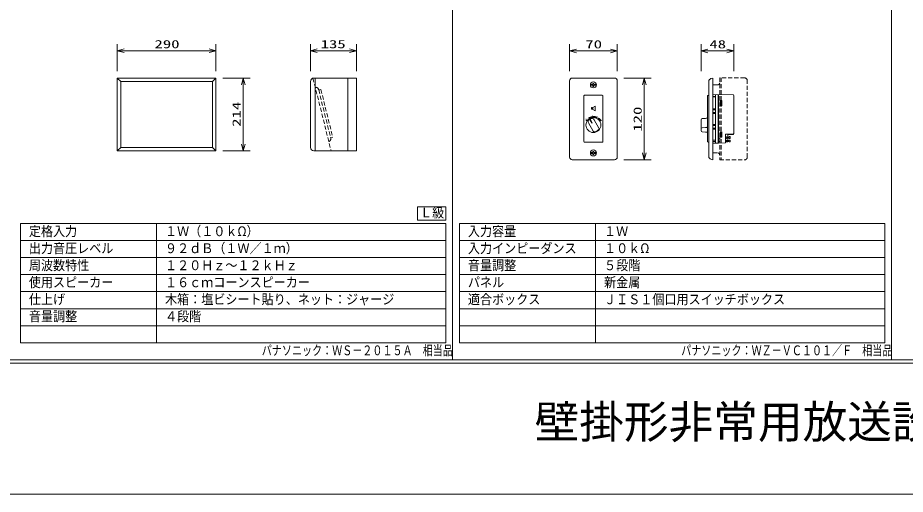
# Model space of a CAD drawing. Units: millimetres on the paper. Extents: x -401 to 401, y -280 to 280.
# Drawn here: x 1.2 to 262, y -279.5 to -139.5 of the extents above; entities that cross this region are included whole.
import ezdxf
from ezdxf.enums import TextEntityAlignment as Align

# ---------------------------------------------------------------- set-up
doc = ezdxf.new("R2010")
doc.units = ezdxf.units.MM
doc.linetypes.add('DASHED1', pattern=[1.8, 1.2, -0.6])
for name, color, linetype, lineweight in [('0-0_HOJO', 134, 'Continuous', 9), ('0-1_WAKU', 4, 'Continuous', 9), ('0-3_WAKU-M', 7, 'Continuous', 9), ('0-5_GAIKEI', 4, 'Continuous', 9), ('0-6_SUNPO', 7, 'Continuous', 9), ('0-7_MOJI1', 7, 'Continuous', 9)]:
    doc.layers.add(name, color=color, linetype=linetype, lineweight=lineweight)
doc.layers.add('0-8_相当品', color=4, linetype='Continuous')
doc.styles.add('ＭＳ ゴシック', font='')
doc.styles.get('ＭＳ ゴシック').set_extended_font_data('MS Gothic')

# ---------------------------------------------------------------- blocks, each defined once
blk = doc.blocks.new('_OPEN30')
at = {"layer": '0-6_SUNPO'}
blk.add_line((0, 0), (-1, 0), dxfattribs=at)
blk.add_lwpolyline([(-1, 0.2679), (0, 0), (-1, -0.2679)], dxfattribs=at)

msp = doc.modelspace()

# ---------------------------------------------------------------- linework, layer by layer
at = {"layer": '0-0_HOJO'}
msp.add_lwpolyline([(400.606, 279.547), (400.606, -279.512), (-400.584, -279.512)], dxfattribs=at)
at = {"layer": '0-1_WAKU', "color": 3}
for p, q in [((2.011, -199.983), (2.011, -234.983)), ((127.011, -199.983), (2.011, -199.983)), ((42.011, -234.983), (42.011, -199.983)), ((127.011, -234.983), (127.011, -199.983)), ((131.011, -234.983), (131.011, -199.983)), ((131.011, -199.983), (256.011, -199.983)), ((171.011, -234.983), (171.011, -199.983)), ((256.011, -199.983), (256.011, -234.983)), ((2.011, -234.983), (127.011, -234.983)), ((131.011, -234.983), (256.011, -234.983))]:
    msp.add_line(p, q, dxfattribs=at)
at = {"layer": '0-1_WAKU'}
for p, q in [((2.011, -204.983), (127.011, -204.983)), ((131.011, -204.983), (256.011, -204.983)), ((2.011, -209.983), (127.011, -209.983)), ((131.011, -209.983), (256.011, -209.983)), ((2.011, -214.983), (127.011, -214.983)), ((131.011, -214.983), (256.011, -214.983)), ((2.011, -219.983), (127.011, -219.983)), ((131.011, -219.983), (256.011, -219.983)), ((2.011, -224.983), (127.011, -224.983)), ((131.011, -224.983), (256.011, -224.983)), ((2.011, -229.983), (127.011, -229.983)), ((131.011, -229.983), (256.011, -229.983))]:
    msp.add_line(p, q, dxfattribs=at)
at = {"layer": '0-3_WAKU-M'}
for p, q in [((129.011, 240.017), (129.011, -239.983)), ((258.011, 240.017), (258.011, -239.983))]:
    msp.add_line(p, q, dxfattribs=at)
at = {"layer": '0-3_WAKU-M', "color": 3}
msp.add_line((-386.989, -239.983), (387.011, -239.983), dxfattribs=at)
msp.add_lwpolyline([(388.011, 241.017), (-387.989, 241.017), (-387.989, -240.983), (388.011, -240.983)], dxfattribs=at)
at = {"layer": '0-5_GAIKEI'}
for p, q in [((31.488, -158.215), (30.488, -157.215)), ((58.488, -158.215), (31.488, -158.215)), ((31.488, -177.615), (31.488, -158.215)), ((58.488, -158.215), (59.488, -157.215)), ((58.488, -177.615), (58.488, -158.215)), ((170.517, -158.775), (170.517, -159.025)), ((205.488, -157.225), (204.881, -157.388)), ((169.617, -159.095), (170.187, -159.095)), ((169.937, -159.095), (169.937, -159.355)), ((170.257, -159.676), (170.257, -159.425)), ((170.257, -159.676), (170.517, -159.676)), ((170.517, -159.676), (170.517, -159.425)), ((171.157, -159.095), (170.587, -159.095)), ((171.157, -159.355), (170.587, -159.355)), ((170.837, -159.095), (170.837, -159.355)), ((171.157, -159.095), (171.157, -159.355)), ((167.576, -175.87), (167.576, -162.487)), ((167.776, -162.287), (172.99, -162.287)), ((173.19, -162.487), (173.19, -175.87)), ((205.488, -162.074), (211.426, -162.12)), ((205.488, -162.625), (206.248, -162.625)), ((206.248, -162.692), (205.488, -162.705)), ((205.645, -162.702), (205.644, -162.702)), ((206.248, -176.376), (206.248, -162.076)), ((207.048, -176.376), (207.048, -162.076)), ((207.048, -163.776), (207.168, -163.776)), ((207.168, -162.045), (207.168, -176.306)), ((208.068, -163.776), (207.668, -163.776)), ((207.668, -163.776), (207.668, -165.376)), ((207.668, -163.857), (207.968, -163.875)), ((207.968, -163.875), (207.968, -165.276)), ((208.068, -165.376), (208.068, -163.776)), ((211.624, -162.32), (211.624, -173.646)), ((169.787, -166.391), (169.787, -165.891)), ((169.787, -165.891), (169.987, -165.891)), ((169.987, -166.391), (169.787, -166.391)), ((169.987, -165.891), (169.987, -166.391)), ((170.187, -165.841), (170.887, -165.441)), ((170.187, -166.441), (170.187, -165.841)), ((170.887, -166.841), (170.187, -166.441)), ((170.887, -165.441), (170.887, -166.841)), ((205.488, -166.526), (206.248, -166.526)), ((206.248, -166.226), (205.548, -166.226)), ((207.168, -165.376), (207.048, -165.376)), ((207.968, -165.276), (207.668, -165.294)), ((207.668, -165.376), (208.068, -165.376)), ((169.006, -168.984), (169.096, -169.118)), ((169.195, -169.391), (169.308, -169.326)), ((169.277, -169.273), (169.399, -169.203)), ((169.277, -169.273), (169.935, -170.412)), ((169.399, -169.203), (170.056, -170.342)), ((169.429, -169.256), (169.542, -169.191)), ((169.984, -168.577), (170.013, -168.759)), ((170.252, -168.734), (170.242, -168.541)), ((170.566, -169.466), (171.982, -171.918)), ((171.339, -168.943), (171.442, -168.718)), ((171.74, -169.181), (171.904, -168.96)), ((205.488, -167.326), (206.248, -167.326)), ((205.548, -167.625), (206.248, -167.625)), ((168.921, -170.416), (170.335, -172.865)), ((170.023, -170.435), (170.032, -170.43)), ((172.365, -169.881), (172.654, -169.714)), ((205.488, -170.826), (206.248, -170.826)), ((205.488, -171.126), (206.248, -171.126)), ((205.488, -171.926), (206.248, -171.926)), ((205.488, -172.225), (206.248, -172.225)), ((207.768, -174.488), (207.768, -173.063)), ((209.204, -173.735), (209.204, -176.171)), ((209.865, -173.695), (209.231, -173.695)), ((209.865, -173.695), (209.231, -173.695)), ((209.865, -175.986), (209.865, -173.695)), ((209.865, -173.695), (209.865, -173.889)), ((209.865, -173.887), (211.43, -173.846)), ((210.317, -174.55), (209.865, -174.55)), ((210.317, -174.55), (209.865, -174.55)), ((209.925, -173.663), (209.925, -173.885)), ((209.925, -173.664), (209.925, -173.663)), ((209.925, -173.705), (211.43, -173.666)), ((210.317, -174.435), (210.317, -174.55)), ((210.564, -174.435), (210.317, -174.435)), ((210.564, -174.956), (210.564, -174.435)), ((210.564, -174.956), (210.564, -174.435)), ((172.99, -176.07), (167.776, -176.07)), ((205.488, -175.425), (206.248, -175.425)), ((205.488, -175.825), (206.248, -175.825)), ((207.048, -176.376), (205.488, -176.376)), ((207.048, -176.303), (209.106, -176.271)), ((207.048, -176.303), (207.048, -176.303)), ((207.168, -174.885), (207.488, -174.885)), ((207.488, -175.906), (207.168, -175.906)), ((207.488, -174.885), (207.488, -175.906)), ((209.204, -175.986), (209.865, -175.986)), ((209.206, -175.986), (209.204, -175.986)), ((209.865, -174.841), (210.317, -174.841)), ((209.865, -174.841), (210.317, -174.841)), ((210.317, -175.541), (209.865, -175.541)), ((210.317, -175.541), (209.865, -175.541)), ((209.865, -175.831), (210.317, -175.831)), ((209.865, -175.831), (210.317, -175.831)), ((209.865, -175.982), (209.865, -175.986)), ((210.317, -174.841), (210.317, -174.956)), ((210.317, -174.956), (210.564, -174.956)), ((210.317, -175.425), (210.317, -175.541)), ((210.564, -175.425), (210.317, -175.425)), ((210.317, -175.831), (210.317, -175.945)), ((210.317, -175.945), (210.564, -175.945)), ((210.564, -175.945), (210.564, -175.425)), ((31.488, -177.615), (30.488, -178.615)), ((58.488, -177.615), (31.488, -177.615)), ((58.488, -177.615), (59.488, -178.615)), ((169.617, -179.095), (170.187, -179.095)), ((169.617, -179.095), (169.617, -179.356)), ((169.617, -179.356), (170.187, -179.356)), ((169.937, -179.095), (169.937, -179.356)), ((170.257, -178.776), (170.257, -179.025)), ((170.517, -178.776), (170.257, -178.776)), ((170.257, -179.676), (170.257, -179.426)), ((170.257, -179.676), (170.517, -179.676)), ((170.517, -178.776), (170.517, -179.025)), ((170.517, -179.676), (170.517, -179.426)), ((171.157, -179.095), (170.587, -179.095)), ((170.837, -179.095), (170.837, -179.356))]:
    msp.add_line(p, q, dxfattribs=at)
at = {"layer": '0-5_GAIKEI', "color": 7}
for p, q in [((59.488, -157.215), (30.488, -157.215)), ((30.488, -178.615), (30.488, -157.215)), ((59.488, -178.615), (59.488, -157.215)), ((87.238, -158.215), (87.238, -177.615)), ((88.238, -157.215), (100.738, -157.215)), ((88.588, -157.215), (88.588, -178.615)), ((98.238, -157.215), (98.238, -178.615)), ((100.738, -157.215), (100.738, -178.615)), ((163.387, -180.425), (163.387, -158.025)), ((164.187, -157.225), (176.587, -157.225)), ((177.387, -158.025), (177.387, -180.425)), ((204.288, -158.161), (204.288, -180.29)), ((205.488, -157.225), (205.488, -181.225)), ((203.888, -175.849), (203.888, -162.502)), ((204.288, -162.302), (204.088, -162.302)), ((204.288, -162.302), (204.288, -162.302)), ((204.288, -176.049), (204.288, -162.302)), ((202.024, -169.462), (202.024, -172.656)), ((202.357, -169.112), (203.329, -169.063)), ((202.357, -171.815), (203.329, -171.766)), ((202.357, -173.027), (203.329, -173.075)), ((204.288, -176.049), (204.088, -176.049)), ((30.488, -178.615), (59.488, -178.615)), ((88.238, -178.615), (100.738, -178.615)), ((176.587, -181.225), (164.187, -181.225)), ((205.488, -181.225), (204.881, -181.063))]:
    msp.add_line(p, q, dxfattribs=at)
at = {"layer": '0-5_GAIKEI', "linetype": 'DASHED1'}
for p, q in [((87.978, -157.249), (93.319, -178.615)), ((214.788, -157.176), (207.488, -157.176)), ((207.488, -157.176), (207.488, -181.276)), ((207.888, -157.176), (207.888, -181.276)), ((215.588, -180.476), (215.588, -157.976)), ((88.691, -159.915), (88.644, -159.915)), ((89.661, -160.672), (93.185, -174.768)), ((89.677, -160.735), (90.3, -160.579)), ((90.3, -160.579), (93.792, -174.549)), ((206.888, -159.226), (205.488, -159.226)), ((93.169, -174.705), (93.792, -174.549)), ((205.488, -179.226), (206.888, -179.226)), ((207.488, -181.276), (214.788, -181.276))]:
    msp.add_line(p, q, dxfattribs=at)
at = {"layer": '0-5_GAIKEI'}
for points in [[(170.517, -158.775), (170.257, -158.775), (170.257, -159.025)], [(169.617, -159.095), (169.617, -159.355), (170.187, -159.355)], [(206.248, -162.692), (206.247, -162.692), (206.243, -162.692), (206.238, -162.692), (206.231, -162.692), (206.222, -162.692), (206.211, -162.692), (206.199, -162.692), (206.185, -162.693), (206.17, -162.693), (206.153, -162.693), (206.136, -162.693), (206.117, -162.694), (206.098, -162.694), (206.078, -162.694), (206.057, -162.695), (206.035, -162.695), (206.013, -162.696), (205.991, -162.696), (205.969, -162.696), (205.946, -162.697), (205.923, -162.697), (205.901, -162.697), (205.879, -162.698), (205.857, -162.698), (205.835, -162.699), (205.814, -162.699), (205.794, -162.699), (205.775, -162.7), (205.756, -162.7), (205.739, -162.7), (205.722, -162.701), (205.707, -162.701), (205.693, -162.701), (205.681, -162.701), (205.67, -162.701), (205.661, -162.702), (205.654, -162.702), (205.649, -162.702), (205.645, -162.702)], [(207.668, -174.494), (207.968, -174.476), (207.968, -173.076), (207.668, -173.057)], [(209.261, -173.675), (209.258, -173.675), (209.257, -173.675)], [(209.263, -173.675), (209.925, -173.663), (209.923, -173.663), (209.92, -173.663), (209.914, -173.663), (209.906, -173.664), (209.896, -173.664), (209.884, -173.664), (209.87, -173.664), (209.855, -173.664), (209.838, -173.665), (209.82, -173.665), (209.801, -173.665), (209.78, -173.666), (209.759, -173.666), (209.736, -173.667), (209.713, -173.667), (209.689, -173.667), (209.665, -173.668), (209.641, -173.668), (209.616, -173.669), (209.591, -173.669), (209.566, -173.669), (209.541, -173.67), (209.516, -173.67), (209.492, -173.671), (209.468, -173.671), (209.445, -173.672), (209.422, -173.672), (209.401, -173.672), (209.38, -173.673), (209.361, -173.673), (209.343, -173.673), (209.326, -173.674), (209.311, -173.674), (209.297, -173.674), (209.285, -173.674), (209.275, -173.675), (209.267, -173.675), (209.261, -173.675)], [(209.865, -173.887), (209.865, -173.89), (209.865, -173.902), (209.865, -173.92), (209.865, -173.945), (209.865, -173.977), (209.865, -174.014), (209.865, -174.057), (209.865, -174.105), (209.865, -174.158), (209.865, -174.215), (209.865, -174.276), (209.865, -174.34), (209.865, -174.408), (209.865, -174.478), (209.865, -174.551), (209.865, -174.625), (209.865, -174.702), (209.865, -174.779), (209.865, -174.857), (209.865, -174.936), (209.865, -175.015), (209.865, -175.093), (209.865, -175.17), (209.865, -175.247), (209.865, -175.321), (209.865, -175.394), (209.865, -175.465), (209.865, -175.532), (209.865, -175.597), (209.865, -175.658), (209.865, -175.715), (209.865, -175.767), (209.865, -175.815), (209.865, -175.858), (209.865, -175.895), (209.865, -175.927), (209.865, -175.952), (209.865, -175.97), (209.865, -175.982)], [(209.925, -173.885), (209.925, -173.885), (209.925, -173.883), (209.925, -173.881), (209.925, -173.879), (209.925, -173.875), (209.925, -173.871), (209.925, -173.867), (209.925, -173.862), (209.925, -173.856), (209.925, -173.85), (209.925, -173.844), (209.925, -173.837), (209.925, -173.83), (209.925, -173.822), (209.925, -173.815), (209.925, -173.807), (209.925, -173.799), (209.925, -173.791), (209.925, -173.782), (209.925, -173.774), (209.925, -173.766), (209.925, -173.757), (209.925, -173.749), (209.925, -173.741), (209.925, -173.733), (209.925, -173.726), (209.925, -173.718), (209.925, -173.711), (209.925, -173.704), (209.925, -173.698), (209.925, -173.692), (209.925, -173.686), (209.925, -173.681), (209.925, -173.677), (209.925, -173.673), (209.925, -173.669), (209.925, -173.667), (209.925, -173.665), (209.925, -173.664)], [(210.564, -174.435), (210.317, -174.435), (210.317, -174.55)], [(207.168, -176.306), (207.167, -176.306), (207.167, -176.306), (207.166, -176.306), (207.164, -176.306), (207.162, -176.306), (207.16, -176.306), (207.158, -176.306), (207.155, -176.305), (207.152, -176.305), (207.149, -176.305), (207.145, -176.305), (207.142, -176.305), (207.138, -176.305), (207.134, -176.305), (207.13, -176.305), (207.125, -176.305), (207.121, -176.305), (207.117, -176.305), (207.112, -176.305), (207.108, -176.305), (207.103, -176.304), (207.099, -176.304), (207.094, -176.304), (207.09, -176.304), (207.086, -176.304), (207.082, -176.304), (207.078, -176.304), (207.074, -176.304), (207.07, -176.304), (207.067, -176.304), (207.063, -176.304), (207.06, -176.304), (207.058, -176.304), (207.055, -176.304), (207.053, -176.304), (207.051, -176.303), (207.05, -176.303), (207.049, -176.303), (207.048, -176.303)], [(209.865, -175.986), (209.863, -175.986), (209.86, -175.986), (209.854, -175.986), (209.846, -175.986), (209.836, -175.986), (209.825, -175.986), (209.811, -175.986), (209.796, -175.986), (209.779, -175.986), (209.761, -175.986), (209.742, -175.986), (209.722, -175.986), (209.701, -175.986), (209.679, -175.986), (209.656, -175.986), (209.632, -175.986), (209.608, -175.986), (209.584, -175.986), (209.559, -175.986), (209.535, -175.986), (209.51, -175.986), (209.485, -175.986), (209.461, -175.986), (209.437, -175.986), (209.413, -175.986), (209.39, -175.986), (209.368, -175.986), (209.347, -175.986), (209.327, -175.986), (209.308, -175.986), (209.29, -175.986), (209.273, -175.986), (209.258, -175.986), (209.245, -175.986), (209.233, -175.986), (209.223, -175.986), (209.215, -175.986), (209.209, -175.986), (209.206, -175.986)], [(210.317, -174.841), (210.317, -174.956), (210.564, -174.956)], [(210.317, -175.831), (210.317, -175.945), (210.564, -175.945), (210.564, -175.425), (210.317, -175.425), (210.317, -175.541)], [(171.157, -179.095), (171.157, -179.356), (170.587, -179.356)]]:
    msp.add_lwpolyline(points, dxfattribs=at)
at = {"layer": '0-5_GAIKEI', "color": 7}
msp.add_lwpolyline([(204.085, -162.304), (204.086, -162.304), (204.087, -162.304), (204.089, -162.304), (204.091, -162.304), (204.094, -162.304), (204.098, -162.304), (204.102, -162.304), (204.106, -162.304), (204.112, -162.304), (204.117, -162.304), (204.123, -162.304), (204.129, -162.304), (204.136, -162.304), (204.142, -162.304), (204.149, -162.303), (204.157, -162.303), (204.164, -162.303), (204.172, -162.303), (204.179, -162.303), (204.187, -162.303), (204.194, -162.303), (204.202, -162.303), (204.209, -162.303), (204.217, -162.303), (204.224, -162.303), (204.231, -162.302), (204.238, -162.302), (204.244, -162.302), (204.25, -162.302), (204.256, -162.302), (204.262, -162.302), (204.267, -162.302), (204.272, -162.302), (204.276, -162.302), (204.279, -162.302), (204.282, -162.302), (204.285, -162.302), (204.286, -162.302), (204.288, -162.302)], dxfattribs=at)
at = {"layer": '0-5_GAIKEI'}
msp.add_lwpolyline([(207.668, -174.575), (208.068, -174.575), (208.068, -172.975), (207.668, -172.975)], close=True, dxfattribs=at)
for centre, radius in [((170.387, -159.225), 0.883), ((170.387, -171.025), 2.19), ((168.328, -169.661), 0.0741), ((209.452, -174.743), 0.212), ((209.452, -174.743), 0.212), ((209.452, -175.669), 0.212), ((209.452, -175.669), 0.212), ((170.387, -179.226), 0.883)]:
    msp.add_circle(centre, radius, dxfattribs=at)
at = {"layer": '0-5_GAIKEI', "color": 7}
for centre, radius, start, end in [((88.238, -158.215), 1, 90, 180), ((164.187, -158.025), 0.8, 90, 180), ((176.587, -158.025), 0.8, 0, 90), ((205.088, -158.161), 0.8, 104.99859, 180), ((204.088, -162.502), 0.2, 90, 180), ((202.374, -169.462), 0.35, 92.85442, 180), ((203.282, -167.194), 1.87, 271.45083, 284.15696), ((203.689, -168.767), 0.246, 281.6346, 323.81992), ((202.374, -172.164), 0.35, 92.85442, 180), ((203.282, -169.896), 1.87, 271.45083, 284.15696), ((203.689, -171.469), 0.246, 281.6346, 323.81992), ((202.374, -172.677), 0.35, 180, 267.14558), ((203.282, -174.945), 1.87, 75.84304, 88.54917), ((203.689, -173.372), 0.246, 36.18008, 78.3654), ((204.088, -175.849), 0.2, 180, 270), ((88.238, -177.615), 1, 180, 270), ((164.187, -180.425), 0.8, 180, 270), ((176.587, -180.425), 0.8, 270, 0), ((205.088, -180.29), 0.8, 180, 255.00141)]:
    msp.add_arc(centre, radius, start, end, dxfattribs=at)
at = {"layer": '0-5_GAIKEI'}
for centre, radius, start, end in [((170.187, -159.025), 0.07, 270, 0), ((170.587, -159.025), 0.07, 180, 270), ((170.187, -159.425), 0.07, 0, 90), ((170.587, -159.425), 0.07, 90, 180), ((167.776, -162.487), 0.2, 90, 180), ((172.99, -162.487), 0.2, 0, 90), ((211.424, -162.32), 0.2, 0, 89.55123), ((169.57, -170.041), 0.75, 120.00292, 209.99948), ((170.471, -171.127), 2.595, 100.80958, 124.36632), ((170.374, -171.035), 2.304, 99.0156, 123.71218), ((169.917, -169.841), 0.75, 30.00292, 120.00292), ((170.473, -171.128), 2.598, 68.09581, 95.11685), ((170.374, -171.029), 2.298, 65.16879, 93.02742), ((170.377, -171.029), 2.296, 30.00227, 53.59298), ((170.47, -171.135), 2.605, 33.0523, 56.61296), ((169.991, -170.379), 0.065, 210, 300), ((170, -170.374), 0.065, 300, 30), ((171.677, -172.09), 0.35, 321.12675, 30.00052), ((170.638, -172.69), 0.35, 209.99948, 278.87325), ((170.385, -171.072), 1.988, 278.87325, 300.27952), ((170.402, -171.062), 1.988, 299.72048, 321.12675), ((209.264, -173.735), 0.06, 91.00509, 180), ((211.424, -173.466), 0.2, 271.49948, 0), ((211.424, -173.646), 0.2, 271.50126, 0), ((167.776, -175.87), 0.2, 180, 270), ((172.99, -175.87), 0.2, 270, 0), ((209.104, -176.171), 0.1, 270.89503, 0), ((170.187, -179.025), 0.07, 270, 0), ((170.187, -179.426), 0.07, 0, 90), ((170.587, -179.025), 0.07, 180, 270), ((170.587, -179.426), 0.07, 90, 180)]:
    msp.add_arc(centre, radius, start, end, dxfattribs=at)
at = {"layer": '0-5_GAIKEI', "linetype": 'DASHED1'}
for centre, radius, start, end in [((206.888, -158.626), 0.6, 270, 0), ((214.788, -157.976), 0.8, 0, 90), ((88.691, -160.915), 1, 14.03624, 90), ((92.215, -175.01), 1, 298.07249, 14.03624), ((206.888, -179.826), 0.6, 0, 90), ((214.788, -180.476), 0.8, 270, 0)]:
    msp.add_arc(centre, radius, start, end, dxfattribs=at)
at = {"layer": '0-6_SUNPO'}
for p, q in [((30.488, -155.215), (30.488, -147.215)), ((59.488, -155.215), (59.488, -147.215)), ((87.238, -155.215), (87.238, -147.215)), ((100.738, -155.215), (100.738, -147.215)), ((163.387, -155.225), (163.387, -147.251)), ((177.387, -155.225), (177.387, -147.251)), ((202.034, -155.225), (202.034, -147.251)), ((211.624, -155.225), (211.624, -147.251)), ((32.488, -149.215), (57.488, -149.215)), ((89.238, -149.215), (98.738, -149.215)), ((165.387, -149.251), (175.387, -149.251)), ((204.034, -149.251), (209.624, -149.251)), ((61.488, -157.215), (69.488, -157.215)), ((179.353, -157.225), (187.327, -157.225)), ((67.488, -176.615), (67.488, -159.215)), ((185.327, -159.225), (185.327, -179.225)), ((61.488, -178.615), (69.488, -178.615)), ((179.353, -181.225), (187.327, -181.225))]:
    msp.add_line(p, q, dxfattribs=at)
at = {"layer": '0-7_MOJI1'}
msp.add_lwpolyline([(118.69, -195.016), (127.011, -195.016), (127.011, -198.983), (118.69, -198.983)], close=True, dxfattribs=at)

# ---------------------------------------------------------------- block references
at = {"layer": '0-6_SUNPO', "xscale": 2, "yscale": 2}
for p, rotation in [((30.488, -149.215), 180), ((87.238, -149.215), 180), ((163.387, -149.251), 180), ((202.034, -149.251), 180), ((67.488, -157.215), 90), ((185.327, -157.225), 90), ((67.488, -178.615), 270), ((185.327, -181.225), 270)]:
    msp.add_blockref('_OPEN30', p, dxfattribs=dict(at, rotation=rotation))
for p in [(59.488, -149.215), (100.738, -149.215), (177.387, -149.251), (211.624, -149.251)]:
    msp.add_blockref('_OPEN30', p, dxfattribs=at)

# ---------------------------------------------------------------- texts
at = {"layer": '0-1_WAKU', "style": 'ＭＳ ゴシック'}
msp.add_text('壁掛形非常用放送設備（３０局６０Ｗ）', height=9.621, dxfattribs=at).set_placement((153.102, -265.931), align=Align.BOTTOM_LEFT)
at = {"layer": '0-5_GAIKEI', "style": 'ＭＳ ゴシック', "width": 1.5}
for s, height, p in [('OFF', 0.3006, (167.865, -169.515)), ('1', 0.301, (168.736, -169.05)), ('2', 0.301, (169.896, -168.581)), ('3', 0.301, (171.526, -168.868)), ('4', 0.301, (172.686, -169.898))]:
    msp.add_text(s, height=height, dxfattribs=at).set_placement(p, align=Align.BOTTOM_LEFT)
at = {"layer": '0-6_SUNPO', "style": 'ＭＳ ゴシック', "width": 1.5}
for s, p in [('290', (41.417, -149.177)), ('135', (90.238, -149.177)), ('70', (168.006, -149.214)), ('48', (204.448, -149.214))]:
    msp.add_text(s, height=2.405, dxfattribs=at).set_placement(p, align=Align.BOTTOM_LEFT)
for s, p in [('214', (67.451, -171.546)), ('120', (185.29, -172.975))]:
    msp.add_text(s, height=2.405, rotation=90, dxfattribs=at).set_placement(p, align=Align.BOTTOM_LEFT)
at = {"layer": '0-7_MOJI1', "style": 'ＭＳ ゴシック', "width": 0.9}
for s, p in [('Ｌ級', (119.45, -199.054)), ('定格入力', (4.511, -204.538)), ('１Ｗ（１０ｋΩ）', (44.511, -204.538)), ('入力容量', (133.511, -204.538)), ('１Ｗ', (173.511, -204.538)), ('出力音圧レベル', (4.511, -209.538)), ('９２ｄＢ（１Ｗ／１ｍ）', (44.511, -209.538)), ('入力インピーダンス', (133.511, -209.538)), ('１０ｋΩ', (173.511, -209.538)), ('周波数特性', (4.511, -214.538)), ('１２０Ｈｚ～１２ｋＨｚ', (44.511, -214.538)), ('音量調整', (133.511, -214.538)), ('５段階', (173.511, -214.538)), ('使用スピーカー', (4.511, -219.538)), ('１６ｃｍコーンスピーカー', (44.511, -219.538)), ('パネル', (133.511, -219.538)), ('新金属', (173.511, -219.538)), ('仕上げ', (4.511, -224.538)), ('木箱：塩ビシート貼り、ネット：ジャージ', (44.511, -224.538)), ('適合ボックス', (133.511, -224.538)), ('ＪＩＳ１個口用スイッチボックス', (173.511, -224.538)), ('音量調整', (4.511, -229.538)), ('４段階', (44.511, -229.538))]:
    msp.add_text(s, height=2.889, dxfattribs=at).set_placement(p, align=Align.BOTTOM_LEFT)
at = {"layer": '0-8_相当品', "style": 'ＭＳ ゴシック', "width": 0.75}
for s, p in [('パナソニック：ＷＳ－２０１５Ａ\u3000相当品', (72.931, -239.538)), ('パナソニック：ＷＺ－ＶＣ１０１／Ｆ\u3000相当品', (196.171, -239.538))]:
    msp.add_text(s, height=2.889, dxfattribs=at).set_placement(p, align=Align.BOTTOM_LEFT)

doc.saveas('drawing.dxf')
